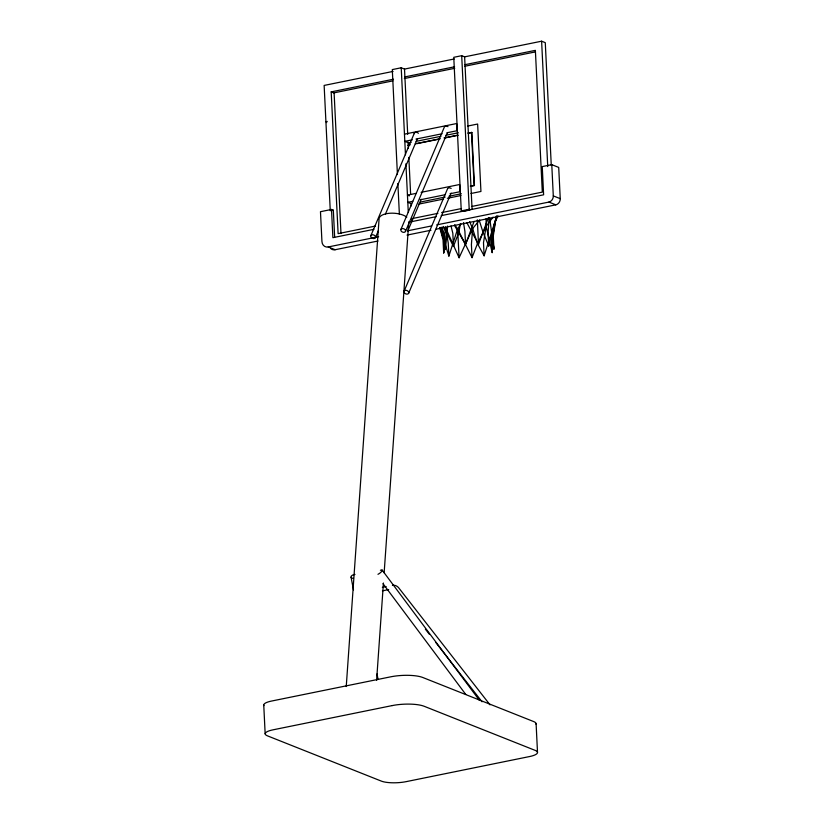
<?xml version="1.0" encoding="UTF-8"?>
<svg xmlns="http://www.w3.org/2000/svg" width="824" height="824" viewBox="0 0 824 824"><rect width="100%" height="100%" fill="white"/><g stroke="black" fill="none" stroke-linecap="round" stroke-linejoin="round"><path stroke-width="1.24" d="M439.779 227.568L443.044 239.928L443.683 253.009L443.909 238.177L441.818 228.403M486.067 218.71L486.15 226.301L492.186 252.618L492.412 237.796L494.699 222.593L497.099 215.847M443.683 253.009L445.393 227.218L459.092 257.757L472.595 228.619L479.692 220.029M489.116 217.752L488.086 232.986L488.725 246.057L482.977 232.141L479.28 220.472M346.245 686.526L379.071 218.978A14.935 6.51 4 0 1 389.927 213.241A14.935 6.51 4 0 1 406.788 217.134M376.599 680.366L383.428 583.011M384.149 572.762L408.797 221.78M469.69 221.646L472.595 228.619L471.41 244.573L472.049 257.654L477.457 243.647L486.15 226.301L493.02 217.134M440.078 227.434L443.909 238.177L445.423 249.507L447.617 226.023M496.306 216.135L493.288 236.045L493.926 249.116L489.631 217.732M486.15 226.301L483.492 242.709L484.131 255.79L477.457 243.647L472.595 228.619M460.369 223.695L458.875 232.337L453.468 246.335L443.353 226.466M497.088 216.455L495.883 218.576L492.412 237.796L493.926 249.116M498.118 215.94L494.699 222.593L491.547 239.547L492.186 252.618M488.725 246.057L495.883 218.576M460.894 223.86L457.629 228.959L448.874 256.068L439.923 227.434M484.131 255.79L494.699 222.593M466.951 222.871L478.507 244.368L488.447 217.474M454.745 225.858L465.56 244.47L473.954 221.821M370.862 235.664L414.338 133.189A2.493 1.782 23 0 0 414.225 133.643M375.414 237.673A2.493 1.782 23 0 0 372.644 234.758A2.493 1.782 23 0 0 371.356 237.57A2.493 1.782 23 0 0 375.414 237.673L378.412 230.607M385.416 214.116L417.397 138.741M400.907 229.453L444.383 126.989A2.493 1.782 23 0 1 446.793 126.165M405.47 231.462A2.493 1.782 23 0 0 402.689 228.557A2.493 1.782 23 0 0 401.412 231.359A2.493 1.782 23 0 0 405.47 231.462L447.442 132.53M407.715 231.101L421.208 199.305M404.1 291.222L447.566 188.748M408.653 293.231A2.493 1.782 23 0 0 405.882 290.316A2.493 1.782 23 0 0 404.594 293.128A2.493 1.782 23 0 0 408.653 293.231L451.13 193.115M454.209 58.978L404.512 69.082L401.216 67.774L392.296 69.587L397.426 174.544M551.277 165.47L545.272 42.652L541.615 41.2L464.623 56.856L461.697 55.692L453.767 57.309L461.275 210.893L462.377 211.335M393.079 71.41L324.141 85.428L330.269 210.8M375.497 226.044L338.118 233.645L331.186 91.886L393.481 79.217M404.893 76.9L454.591 66.785M465.004 64.674L535.373 50.357L542.305 192.116L471.936 206.433M392.986 80.855L333.751 92.906L331.186 91.886M404.327 78.548L454.745 68.299M464.829 66.239L535.415 51.891M327.252 121.427L326.026 121.674L326.695 122.611M404.46 134.157L456.64 123.538L457.001 130.738L447.061 132.757M467.682 126.062L477.632 124.033L480.938 191.467L470.978 193.496M412.268 139.833L404.821 141.347L408.642 142.871L411.125 142.367M415.996 139.071L442.086 133.766M416.099 141.357L440.943 136.3M445.908 135.291L458.34 132.767M407.777 145.302L410.28 144.797M415.275 143.778L440.263 138.7M444.012 137.938L457.753 135.136M467.744 133.107L471.864 132.489L474.449 185.472L470.679 186.245M416.892 143.664L439.377 139.091M445.63 137.824L458.123 135.28M469.361 132.994L471.864 132.489M334.647 237.116L333.329 210.182L331.506 209.451L320.474 211.696L321.937 241.494A6.922 5.778 -68.3 0 0 328.199 246.963L335.152 249.724L378.031 240.999M436.04 229.206L555.84 204.836A5.428 4.532 -68.3 0 0 560.248 198.656L558.713 167.416L551.771 164.656L542.244 166.592L543.624 194.804L441.252 215.631M331.289 210.594L333.329 210.182M416.141 193.362L407.447 195.123L409.363 195.885M421.116 192.342L459.627 184.514L459.977 191.714L450.038 193.733M470.308 186.1L474.449 185.472M412.773 201.314L407.798 202.323L411.619 203.847M420.219 199.799L445.073 194.742M420.322 202.076L445.166 197.018M448.895 196.267L461.316 193.733M418.716 204.125L443.6 199.068M447.339 198.306L461.028 195.525M411.825 218.648L437.915 213.344M441.643 212.592L461.522 208.544M461.275 210.893L469.206 209.286L470.298 209.718M373.921 229.319L332.886 237.673L331.506 209.451M410.187 221.944L436.277 216.64M464.128 211.191L469.031 210.192M328.199 246.963L378.649 236.704M407.653 230.802L431.611 225.93M436.658 224.9L548.897 202.076L555.84 204.836M407.035 235.097L430.993 230.226M382.367 587.347L386.137 586.575M382.429 590.849L388.712 589.572M551.771 164.656L553.295 195.896L560.248 198.656M490.023 704.85L398.713 587.831A5.562 4.316 31.5 0 0 392.43 585.298M425.38 629.165L429.325 634.212M435.618 642.287L482.05 701.801M382.223 570.167L479.506 700.421M383.036 583.67L465.766 694.436M454.735 224.736L457.629 228.959L472.049 257.654M442.045 226.95L444.785 236.426L445.423 249.507M450.996 225.92L452.829 233.264L453.468 246.335M377.011 673.929L377.969 678.976M351.076 577.264L353.475 589.871M445.393 227.218L448.235 242.987L448.874 256.068M463.5 222.604L464.911 231.4L465.56 244.47M457.629 228.959L459.092 257.757M541.615 41.2L547.744 166.572M536.105 723.647L537.505 752.436M478.507 244.368L477.343 219.843M471.493 132.345L474.088 185.328M464.623 56.856L472.08 209.44M461.697 55.692L469.206 209.286M404.512 69.082L407.705 134.363M408.076 142.027L408.385 148.413M408.828 157.353L410.64 194.392M411.073 203.332L411.197 205.887M411.876 219.658L411.969 221.666M401.216 67.774L405.47 154.809M405.913 163.77L408.292 212.407M397.868 183.505L399.372 214.219M334.091 92.545L340.982 233.522M263.752 705.066L265.163 733.854M263.917 705.601A15.769 4.161 -2.8 0 1 271.426 701.08L390.71 676.823A23.433 6.18 -2.8 0 1 422.805 677.503L533.818 721.628A16.202 4.275 -2.8 0 1 535.991 724.214M414.606 132.808A2.493 1.782 23 0 1 417.356 132.582M417.923 132.891A2.493 1.782 23 0 1 418.396 133.303M447.411 126.371A2.493 1.782 23 0 1 447.968 126.69M447.844 188.366A2.493 1.782 23 0 1 451.15 188.449M353.475 578.407A3.739 1.926 -10.8 0 1 351.096 576.501A3.739 1.926 -10.8 0 1 354.989 574.421M380.41 570.301A3.739 1.082 -36.8 0 1 381.986 570.991A3.739 1.082 -36.8 0 1 377.959 574.307M553.295 195.896A5.428 4.532 -68.3 0 1 548.897 202.076M335.152 249.724A6.922 5.778 -68.3 0 1 330.857 248.621M392.121 705.601L272.837 729.868A15.769 4.161 -2.8 0 0 267.388 735.822L381.316 781.101A18.179 4.8 -2.8 0 0 406.211 781.636L529.626 756.535A16.202 4.275 -2.8 0 0 535.219 750.406L424.206 706.292A23.433 6.18 -2.8 0 0 392.121 705.601"/></g></svg>
